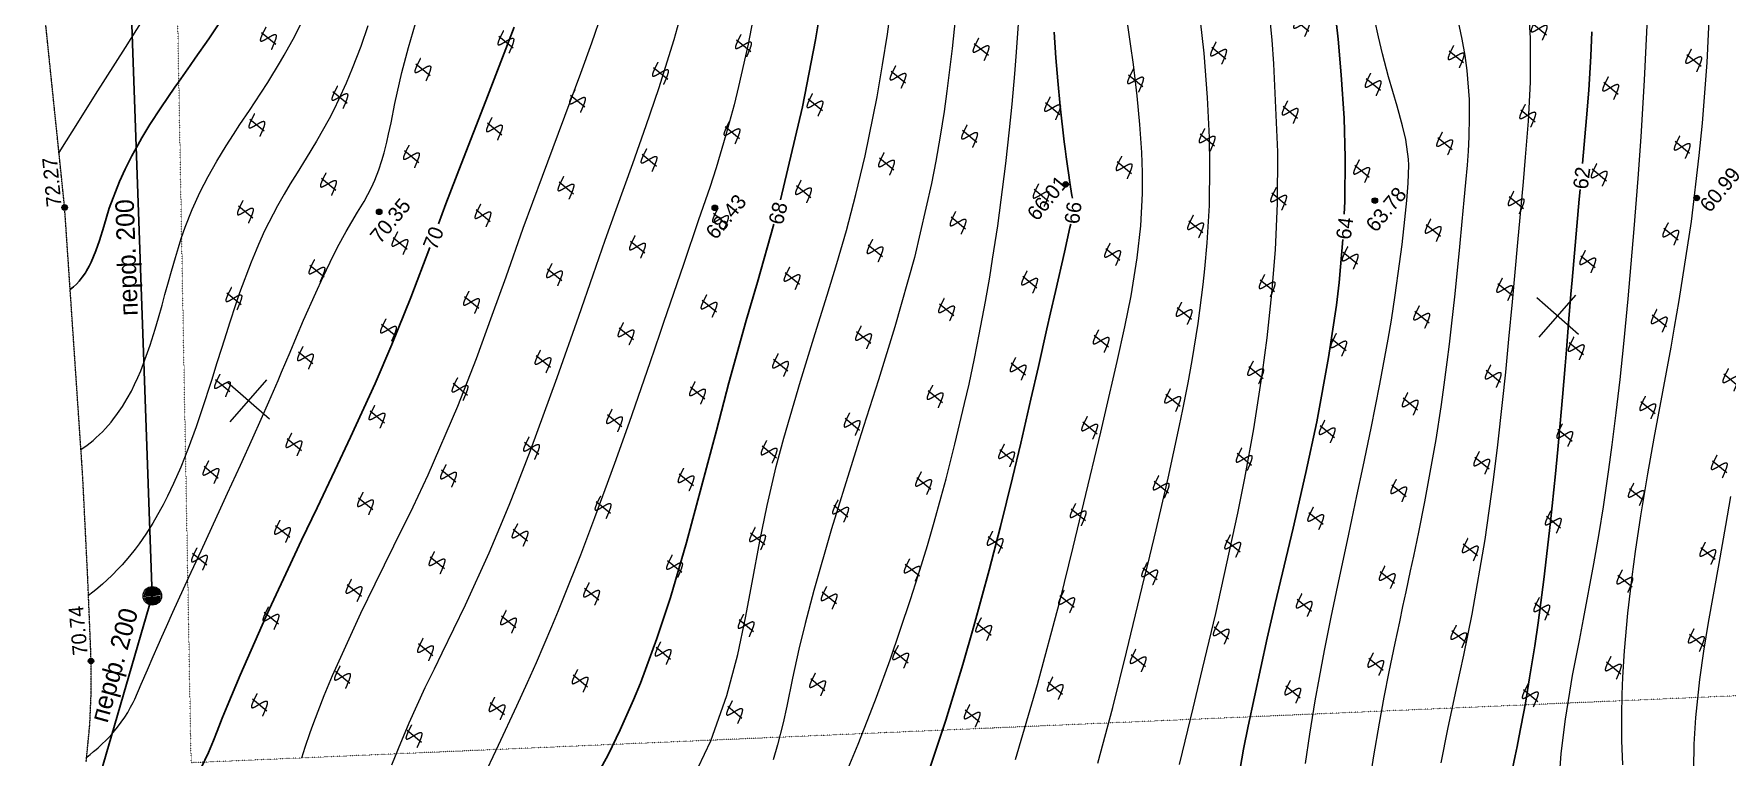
# Model space of a CAD drawing. Header units: millimetres. Extents: x -2893842 to -949497, y -1203244 to 262218.
# Drawn here: x -2344737 to -2253467, y -441709 to -402737 of the extents above; entities that cross this region are included whole.
import ezdxf

# ---------------------------------------------------------------- set-up
doc = ezdxf.new("R2010")
doc.units = ezdxf.units.MM
doc.linetypes.add('g5_05x2', pattern=[3.5, 2.5, -1])
doc.linetypes.add('g5_366', pattern=[0.85, 0.1, -0.75])
doc.layers.get('0').update_dxf_attribs({"lineweight": 5})
for name, color, linetype in [('!!!_ Размеры', 7, 'Continuous'), ('02_сетка', 253, 'Continuous'), ('10_Границы покрытий и угодий', 253, 'Continuous'), ('13_Растительность', 253, 'Continuous'), ('19_Горизонтали', 253, 'Continuous'), ('30_Канализация', 253, 'Continuous'), ('44_Крышки колодцев', 253, 'Continuous'), ('61_Отметки высоты поверхности', 253, 'Continuous')]:
    doc.layers.add(name, color=color, linetype=linetype)
doc.styles.add('LIKE17', font='d431.shx')
doc.styles.add('LIKE32', font='peteri.shx')
doc.styles.add('LIKE36', font='pragmai.shx')
doc.styles.add('Line_GUGK', font='')
doc.styles.get('Line_GUGK').set_extended_font_data('Bm431', italic=True)
doc.linetypes.add('g5_122_d', pattern='A,1,-1,1.5,-0.4,["Др",Line_GUGK,S=1,R=0,X=0,Y=-0.5],-2.4,1.5,-1,4,-1,4,-1,3', length=21.8)

# ---------------------------------------------------------------- blocks, each defined once
blk = doc.blocks.new('g5_117')
h = blk.add_hatch(color=255)
h.paths.add_polyline_path([(-0.299, 0.352), (0.352, -0.299, 0.177899), (0.463, 0, 0.639215)])
h.paths.add_polyline_path([(-0.352, 0.299, 0.177899), (-0.463, 0, 0.639215), (0.299, -0.352)])
at = {"color": 0}
blk.add_lwpolyline([(0.354, -0.354), (-0.354, 0.354)], dxfattribs=at)
blk.add_circle((0, 0), 0.5, dxfattribs=at)
blk = doc.blocks.new('g5_330')
blk.add_hatch(color=0).paths.add_polyline_path([(-0.15, 0, 1), (0.15, 0, 1)])
at = {"color": 0}
blk.add_circle((0, 0), 0.15, dxfattribs=at)
blk = doc.blocks.new('g5_411')
at = {"color": 0, "linetype": 'Continuous', "lineweight": 15}
for points in [[(0.375, 1), (0.365, 0.998), (0.355, 0.996), (0.346, 0.994), (0.336, 0.991), (0.326, 0.989), (0.316, 0.987), (0.307, 0.985), (0.297, 0.983), (0.287, 0.981), (0.277, 0.979), (0.268, 0.976), (0.258, 0.974), (0.248, 0.972), (0.238, 0.97), (0.228, 0.968), (0.219, 0.966), (0.209, 0.963), (0.199, 0.961), (0.189, 0.959), (0.18, 0.957), (0.17, 0.955), (0.16, 0.952), (0.15, 0.95), (0.141, 0.948), (0.131, 0.946), (0.121, 0.943), (0.111, 0.941), (0.102, 0.939), (0.092, 0.937), (0.082, 0.934), (0.073, 0.932), (0.063, 0.93), (0.053, 0.927), (0.043, 0.925), (0.034, 0.923), (0.024, 0.92), (0.014, 0.918), (0.005, 0.915), (-0.005, 0.913), (-0.015, 0.911), (-0.025, 0.908), (-0.034, 0.906), (-0.044, 0.903), (-0.054, 0.901), (-0.063, 0.898), (-0.073, 0.895), (-0.083, 0.893), (-0.092, 0.89), (-0.102, 0.887), (-0.111, 0.885), (-0.121, 0.882), (-0.131, 0.879), (-0.14, 0.876), (-0.15, 0.873), (-0.159, 0.87), (-0.169, 0.867), (-0.178, 0.864), (-0.188, 0.861), (-0.197, 0.858), (-0.207, 0.855), (-0.216, 0.852), (-0.226, 0.849), (-0.235, 0.845), (-0.245, 0.842), (-0.254, 0.838), (-0.263, 0.834), (-0.272, 0.831), (-0.282, 0.827), (-0.291, 0.823), (-0.3, 0.818), (-0.309, 0.814), (-0.318, 0.809), (-0.327, 0.805), (-0.335, 0.799), (-0.344, 0.794), (-0.352, 0.788), (-0.36, 0.782), (-0.367, 0.775), (-0.374, 0.768), (-0.379, 0.76), (-0.383, 0.75), (-0.385, 0.741), (-0.384, 0.731), (-0.38, 0.721), (-0.375, 0.713), (-0.369, 0.705), (-0.361, 0.698), (-0.354, 0.692), (-0.346, 0.686), (-0.337, 0.681), (-0.329, 0.675), (-0.32, 0.67), (-0.312, 0.665), (-0.303, 0.661), (-0.294, 0.656), (-0.285, 0.652), (-0.276, 0.647), (-0.267, 0.643), (-0.258, 0.639), (-0.249, 0.635), (-0.239, 0.631), (-0.23, 0.627), (-0.221, 0.623), (-0.212, 0.619), (-0.202, 0.616), (-0.193, 0.612), (-0.184, 0.608), (-0.174, 0.605), (-0.165, 0.601), (-0.156, 0.597), (-0.146, 0.594), (-0.137, 0.59), (-0.128, 0.587), (-0.118, 0.584), (-0.109, 0.58), (-0.099, 0.577), (-0.09, 0.573), (-0.081, 0.57), (-0.071, 0.567), (-0.062, 0.563), (-0.052, 0.56), (-0.043, 0.556), (-0.034, 0.553), (-0.024, 0.55), (-0.015, 0.546), (-0.005, 0.543), (0.004, 0.54), (0.013, 0.536), (0.023, 0.533), (0.032, 0.53), (0.042, 0.526), (0.051, 0.523), (0.061, 0.519), (0.07, 0.516), (0.079, 0.513), (0.089, 0.509), (0.098, 0.506), (0.108, 0.502), (0.117, 0.499), (0.126, 0.495), (0.136, 0.492), (0.145, 0.488), (0.154, 0.485), (0.164, 0.481), (0.173, 0.477), (0.182, 0.474), (0.191, 0.47), (0.201, 0.466), (0.21, 0.462), (0.219, 0.458), (0.228, 0.454), (0.238, 0.45), (0.247, 0.446), (0.256, 0.442), (0.265, 0.438), (0.274, 0.433), (0.283, 0.429), (0.292, 0.425), (0.301, 0.42), (0.309, 0.415), (0.318, 0.41), (0.327, 0.405), (0.335, 0.4), (0.343, 0.394), (0.351, 0.388), (0.359, 0.382), (0.367, 0.375), (0.374, 0.368), (0.38, 0.36), (0.385, 0.352), (0.39, 0.343), (0.392, 0.333), (0.392, 0.323), (0.391, 0.313), (0.387, 0.304), (0.382, 0.295), (0.377, 0.287), (0.37, 0.279), (0.363, 0.272), (0.356, 0.266), (0.348, 0.259), (0.34, 0.253), (0.332, 0.248), (0.323, 0.242), (0.315, 0.237), (0.306, 0.232), (0.298, 0.227), (0.289, 0.222), (0.28, 0.217), (0.271, 0.213), (0.262, 0.208), (0.253, 0.204), (0.244, 0.2), (0.235, 0.196), (0.226, 0.192), (0.217, 0.188), (0.207, 0.184), (0.198, 0.18), (0.189, 0.176), (0.179, 0.173), (0.17, 0.169), (0.161, 0.165), (0.151, 0.162), (0.142, 0.158), (0.133, 0.155), (0.123, 0.151), (0.114, 0.148), (0.105, 0.145), (0.095, 0.141), (0.086, 0.138), (0.076, 0.135), (0.067, 0.132), (0.057, 0.129), (0.048, 0.125), (0.038, 0.122), (0.029, 0.119), (0.019, 0.116), (0.01, 0.113), (0, 0.11), (-0.009, 0.107), (-0.019, 0.104), (-0.028, 0.101), (-0.038, 0.098), (-0.048, 0.095), (-0.057, 0.092), (-0.067, 0.089), (-0.076, 0.086), (-0.086, 0.083), (-0.095, 0.08), (-0.105, 0.078), (-0.115, 0.075), (-0.124, 0.072), (-0.134, 0.069), (-0.143, 0.066), (-0.153, 0.063), (-0.162, 0.061), (-0.172, 0.058), (-0.182, 0.055), (-0.191, 0.052), (-0.201, 0.049), (-0.21, 0.047), (-0.22, 0.044), (-0.23, 0.041), (-0.239, 0.038), (-0.249, 0.036), (-0.259, 0.033), (-0.268, 0.03), (-0.278, 0.027), (-0.287, 0.025), (-0.297, 0.022), (-0.307, 0.019), (-0.316, 0.017), (-0.326, 0.014), (-0.336, 0.011), (-0.345, 0.008), (-0.355, 0.006), (-0.364, 0.003), (-0.374, 0), (-0.375, 0)], [(0, 1), (0, 0)]]:
    blk.add_lwpolyline(points, dxfattribs=at)
blk = doc.blocks.new('Топо_07.04.17')
at = {"layer": '02_сетка', "color": 3, "linetype": 'Continuous'}
for p, q in [((-438556, -263003), (-436335, -260987)), ((-436437, -263106), (-438454, -260884)), ((-367928, -266423), (-365707, -264406)), ((-365810, -266525), (-367826, -264304))]:
    blk.add_line(p, q, dxfattribs=at)
at = {"layer": '10_Границы покрытий и угодий', "color": 7, "linetype": 'g5_05x2', "lineweight": 20}
blk.add_lwpolyline([(-448331, -280345), (-447907, -278351), (-447640, -276651), (-447426, -274632), (-447129, -270494), (-446782, -265043), (-446118, -250528), (-445844, -223178)], dxfattribs=at)
at = {"layer": '10_Границы покрытий и угодий', "color": 7, "linetype": 'g5_366', "lineweight": 20}
blk.add_lwpolyline([(-442714, -281028), (-434348, -193142), (-392952, -184627), (-355956, -188157), (-336633, -288430)], close=True, dxfattribs=at)
at = {"layer": '19_Горизонтали', "color": 252, "linetype": 'Continuous', "lineweight": 20}
for points in [[(-379667, -289093), (-379330, -287836), (-378835, -286120), (-378421, -284768), (-377997, -283438), (-377505, -281941), (-377133, -280828), (-376865, -280032), (-376604, -279258), (-376235, -278162), (-375977, -277390), (-375565, -276144), (-375054, -274558), (-374073, -271276), (-373607, -269558), (-373374, -268661), (-373013, -267212), (-372783, -266253), (-372562, -265309), (-372174, -263593), (-371633, -261108), (-371351, -259775), (-371110, -258632), (-370919, -257713), (-370734, -256789), (-370595, -256042), (-370466, -255276), (-370319, -254219), (-370226, -253290), (-370168, -251707), (-370187, -250898), (-370241, -250012), (-370370, -248717)], [(-375769, -288621), (-375204, -286861), (-374489, -284749), (-373894, -283001), (-373196, -280858), (-372052, -276929), (-371242, -273794), (-370800, -271953), (-370288, -269707), (-369937, -268104), (-369562, -266348), (-369150, -264374), (-368502, -261230), (-367835, -258020), (-367564, -256705), (-367196, -254806), (-366853, -252723), (-366586, -250360), (-366505, -248887)], [(-369472, -289868), (-369281, -288864), (-368850, -287042), (-368194, -284747), (-367623, -282922), (-367264, -281798), (-366374, -278907), (-365914, -277314), (-365526, -275908), (-365008, -273947), (-364678, -272638), (-364270, -270956), (-363860, -269190), (-363438, -267298), (-362933, -264926), (-362183, -261201), (-361670, -258538), (-361255, -256316), (-360724, -253318), (-360134, -249661)], [(-356368, -247055), (-357281, -252745), (-357912, -255969), (-358277, -257671), (-359097, -261167), (-360224, -265311), (-360636, -266716), (-360948, -267758), (-361346, -269076), (-361662, -270113), (-362400, -272542), (-362952, -274400), (-363586, -276613), (-364094, -278497), (-364428, -279818), (-364877, -281748), (-365284, -283746), (-365528, -285136), (-365673, -286074), (-365819, -287169), (-365965, -288523), (-366068, -289833)], [(-362272, -290499), (-362097, -289170), (-361847, -287740), (-361404, -285730), (-361023, -284250), (-360602, -282744), (-359676, -279646), (-359078, -277653), (-358639, -276128)], [(-407782, -285711), (-406884, -284084), (-406051, -282520), (-405612, -281671), (-404657, -279765), (-403193, -276666), (-402633, -275417), (-401965, -273875), (-401457, -272661), (-400927, -271356), (-400557, -270418), (-399870, -268611), (-399105, -266492), (-398755, -265480), (-398310, -264150), (-397902, -262882), (-397372, -261159), (-396997, -259882), (-396729, -258933), (-396252, -257174), (-395439, -253891), (-395037, -252112), (-394747, -250751), (-394423, -249152), (-394201, -247996), (-393924, -246489)], [(-388083, -247105), (-388052, -248235), (-388028, -249362), (-388014, -251061), (-388038, -252619), (-388109, -254121), (-388195, -255196), (-388325, -256327), (-388611, -258043), (-388998, -259747), (-389553, -261728), (-390074, -263358), (-390701, -265176), (-391690, -267946), (-392011, -268843), (-393335, -272526), (-394179, -274838), (-394862, -276678), (-395287, -277804), (-396929, -281996), (-398559, -285887)], [(-394165, -286566), (-393019, -283660), (-391941, -280793), (-390706, -277407), (-390116, -275784), (-389624, -274424), (-389169, -273158), (-388660, -271722), (-387726, -268984), (-387451, -268140), (-387009, -266737), (-386657, -265564), (-386115, -263623), (-385603, -261569), (-385417, -260742), (-385134, -259355), (-384795, -257378), (-384795, -257378), (-384518, -255216), (-384380, -253745), (-384380, -253745), (-384240, -251588), (-384158, -249192), (-384142, -245657)], [(-380385, -244927), (-380445, -248882), (-380493, -250180), (-380826, -254922), (-381155, -257685), (-381548, -260158), (-381996, -262475), (-382521, -264819), (-382974, -266635), (-383793, -269609), (-384575, -272197), (-385159, -274024), (-386948, -279252), (-387990, -282149), (-388735, -284191), (-389576, -286486), (-389808, -287117)], [(-383039, -287841), (-382627, -286292), (-382131, -284545), (-381768, -283324), (-381330, -281906), (-380775, -280166), (-380228, -278500), (-379439, -276144), (-379076, -275065), (-378655, -273816), (-378144, -272293), (-378144, -272293), (-377484, -270291), (-376747, -267983), (-376034, -265624), (-375746, -264620), (-375384, -263304), (-375384, -263304), (-374959, -261656), (-374711, -260636), (-374406, -259310), (-374189, -258309), (-374007, -257387), (-373878, -256437), (-373855, -256106), (-373879, -255038), (-373961, -254293), (-374139, -253198), (-374416, -251583), (-374599, -250318), (-374715, -249367), (-374810, -248455)], [(-448276, -280086), (-448074, -279964), (-447872, -279837), (-447731, -279744), (-447609, -279660), (-447380, -279494), (-447135, -279302), (-446953, -279151), (-446795, -279011), (-446619, -278848), (-446440, -278671), (-446212, -278429), (-445991, -278176), (-445809, -277948), (-445621, -277693), (-445454, -277445), (-445348, -277278), (-444909, -276521), (-444495, -275793), (-444101, -275107), (-443762, -274525), (-443519, -274109), (-443210, -273584), (-442782, -272862), (-441708, -271072), (-440900, -269740), (-440179, -268553), (-439578, -267565), (-439125, -266819), (-438267, -265398), (-437432, -264001), (-436879, -263063), (-436360, -262172), (-435735, -261084), (-435496, -260662), (-434926, -259648), (-434488, -258869), (-434006, -258020), (-433190, -256619), (-432721, -255847), (-432235, -255076), (-431738, -254321), (-431182, -253524), (-430824, -253034), (-430465, -252563), (-430042, -252021), (-429560, -251329), (-429340, -250956), (-429064, -250426), (-428841, -249939), (-428676, -249540), (-428466, -248988), (-428321, -248579), (-428118, -247973), (-427795, -246977), (-427233, -245347), (-426737, -244057), (-426218, -242811)], [(-428780, -242648), (-429281, -243703), (-429869, -244839), (-430287, -245588), (-430788, -246426), (-431094, -246908), (-431412, -247385), (-432223, -248514), (-432876, -249356), (-433454, -250085), (-433888, -250638), (-434285, -251158), (-434705, -251729), (-435548, -253000), (-435962, -253693), (-436123, -253974), (-436466, -254598), (-437265, -256171), (-437532, -256729), (-437989, -257719), (-438215, -258221), (-438573, -259025), (-438905, -259776), (-439304, -260679), (-439995, -262204), (-440403, -263068), (-440957, -264177), (-441477, -265145), (-441959, -265974), (-442361, -266615), (-442645, -267042), (-442815, -267287), (-443313, -267960), (-443754, -268505), (-444175, -268985), (-444424, -269250), (-444761, -269589), (-444984, -269801), (-445211, -270007), (-445420, -270189), (-445835, -270527), (-446384, -270933), (-446762, -271187), (-446938, -271298), (-447198, -271456)], [(-446716, -263583), (-446358, -263385), (-446358, -263385), (-446011, -263170), (-445847, -263058), (-445633, -262902), (-445462, -262768), (-445269, -262608), (-444934, -262302), (-444823, -262193), (-444535, -261890), (-444235, -261540), (-443923, -261137), (-443660, -260764), (-443446, -260436), (-443228, -260076), (-443036, -259740), (-442374, -258428), (-442002, -257590), (-441757, -257007), (-441490, -256350), (-441273, -255807), (-441008, -255142), (-440784, -254587), (-440488, -253874), (-440269, -253366), (-440061, -252905), (-439778, -252308), (-439309, -251414), (-438765, -250508), (-438246, -249736), (-437685, -248967), (-437090, -248205), (-436631, -247641), (-436224, -247151), (-435636, -246453), (-434919, -245598), (-434481, -245065), (-433668, -244027), (-433429, -243703), (-432758, -242754), (-432215, -241933)], [(-415426, -241822), (-416903, -244940), (-417668, -246483), (-420355, -251765), (-421699, -254447), (-422919, -256938), (-423890, -258917), (-424999, -261131), (-426281, -263575), (-428292, -267074), (-429292, -268685), (-430555, -270660), (-431791, -272579), (-432733, -274066), (-434631, -277230), (-435199, -278254), (-435624, -279054), (-435994, -279779), (-436175, -280146), (-436538, -280906), (-436784, -281444)], [(-431972, -282355), (-431531, -281524), (-430791, -280212), (-429718, -278429), (-429118, -277470), (-428609, -276668), (-427064, -274231), (-425477, -271597), (-424747, -270315), (-424111, -269161), (-423629, -268265), (-422641, -266374), (-420772, -262630), (-419244, -259467), (-418223, -257339), (-417363, -255557), (-416601, -253995), (-415426, -251620), (-414472, -249675), (-413567, -247767), (-412452, -245240), (-412073, -244309)], [(-407899, -243936), (-408527, -245939), (-409288, -248145), (-409642, -249096), (-410260, -250665), (-410984, -252363), (-411450, -253387), (-412239, -255048), (-413325, -257341), (-414735, -260327), (-415004, -260895), (-415719, -262403), (-417191, -265471), (-418219, -267573), (-418897, -268938), (-419616, -270359), (-420605, -272273), (-421054, -273124), (-421304, -273594), (-422131, -275118), (-422590, -275946), (-423624, -277766), (-424225, -278790), (-424940, -279981), (-426172, -281965), (-427250, -283719)], [(-415582, -284362), (-414753, -283009), (-413617, -280682), (-412785, -278544), (-412143, -276632), (-411572, -274792), (-410909, -272621), (-410306, -270757), (-409576, -268727), (-408998, -267246), (-407764, -264301), (-406681, -261832), (-405809, -259853), (-405101, -258214), (-404390, -256504), (-403659, -254635), (-402938, -252633), (-401937, -249542), (-401445, -247864), (-401002, -246241), (-400373, -243735)], [(-397175, -245359), (-397618, -247412), (-398156, -249660), (-398435, -250735), (-398790, -252025), (-399176, -253339), (-399545, -254520), (-400908, -258364), (-402375, -261960), (-403577, -264704), (-404658, -267110), (-405121, -268135), (-405473, -268917), (-407006, -272390), (-408327, -275579), (-408993, -277310), (-409473, -278633), (-409988, -280146), (-410474, -281618), (-410771, -282484), (-411195, -283627), (-411521, -284412)], [(-440839, -240984), (-441897, -242327), (-443793, -244668), (-444816, -245936), (-446089, -247552)]]:
    blk.add_lwpolyline(points, dxfattribs=at)
at = {"layer": '19_Горизонтали', "color": 42, "linetype": 'Continuous', "lineweight": 30}
for points in [[(-426193, -253673), (-425673, -252647), (-424623, -250617), (-422918, -247376), (-420939, -243601)], [(-403896, -242628), (-404878, -246116), (-405984, -249631), (-405984, -249631), (-407741, -254473)], [(-392087, -256148), (-392094, -256008), (-392116, -255533), (-392130, -255174), (-392140, -254895), (-392155, -254408), (-392167, -253905), (-392176, -253459), (-392181, -253096), (-392183, -251149), (-392160, -249778), (-392123, -248541), (-392063, -247149)], [(-376878, -247170), (-376891, -249250), (-376938, -251186), (-377054, -253518), (-377228, -255634), (-377515, -257992), (-377625, -258670)], [(-364562, -257393), (-364063, -254977), (-363780, -253507), (-363465, -251702), (-363266, -250398)], [(-436573, -241433), (-437369, -242375), (-438216, -243336), (-438539, -243697), (-439265, -244511), (-439478, -244751), (-440368, -245779), (-441044, -246602), (-441565, -247275), (-441827, -247629), (-442209, -248172), (-442645, -248837), (-443027, -249473), (-443027, -249473), (-443731, -250839), (-444138, -251780), (-444449, -252503), (-444704, -253038), (-445030, -253623), (-445156, -253817), (-445332, -254059), (-445405, -254151), (-445598, -254373), (-445797, -254569), (-445950, -254700), (-446133, -254839), (-446321, -254961)], [(-442214, -281362), (-441728, -280575), (-441384, -279965), (-441129, -279491), (-440774, -278822), (-440447, -278216), (-439566, -276628), (-437830, -273660), (-437452, -273035), (-436349, -271235), (-435445, -269782), (-434418, -268140), (-433240, -266253), (-432200, -264568), (-430563, -261843), (-429418, -259847), (-428117, -257447), (-426807, -254885)], [(-408237, -255731), (-409470, -258728), (-410303, -260714), (-411612, -263955), (-412567, -266424), (-414840, -272249), (-416040, -275087), (-417011, -277201), (-418169, -279491), (-418638, -280347), (-419530, -281871), (-420341, -283143), (-421302, -284518)], [(-403155, -285752), (-402043, -283336), (-400791, -280461), (-399963, -278469), (-398804, -275559), (-397938, -273294), (-396997, -270756), (-396343, -268948), (-395532, -266671), (-394929, -264956), (-394243, -262993), (-393952, -262158), (-393567, -261053), (-392847, -258992), (-392400, -257716), (-392336, -257534)], [(-372368, -290523), (-371754, -288704), (-371596, -288215), (-371446, -287744), (-370894, -285936), (-370513, -284620), (-370361, -284081), (-370049, -282936), (-369727, -281716), (-369455, -280644), (-369159, -279440), (-368446, -276379), (-367894, -273846), (-367624, -272565), (-367501, -271973), (-367054, -269778), (-366722, -268118), (-366554, -267273), (-366230, -265636), (-365970, -264321), (-365822, -263578), (-364952, -259279), (-364952, -259279), (-364847, -258773)], [(-377856, -260012), (-378319, -262295), (-378600, -263483), (-379332, -266234), (-380364, -269618), (-381247, -272261), (-382267, -275161), (-383683, -279086), (-384332, -280898), (-385889, -285491), (-386263, -286701), (-386560, -287711), (-387085, -289660), (-387391, -290926), (-387515, -291483), (-387675, -292250), (-387897, -293428)]]:
    blk.add_lwpolyline(points, dxfattribs=at)
at = {"layer": '19_Горизонтали', "color": 42, "linetype": 'Continuous', "lineweight": 20}
for points, knots in [([(-454383, -389874, -67200), (-454137, -387191, 4300), (-455719, -384511, 4300), (-455729, -380430, 4300), (-458140, -372692, 4300), (-455385, -363779, 4300), (-460093, -357944, 4300), (-458867, -356238, 4300), (-458173, -350100, 4300), (-461463, -345012, 4300), (-459935, -338231, 4300), (-461183, -337852, 4300), (-460241, -337016, 4300), (-462384, -333341, 4300), (-460514, -327398, 4300), (-464904, -324163, 4300), (-465535, -320762, 4300), (-463181, -320722, 4300), (-461646, -318790, 4300), (-461938, -315813, 4300), (-463828, -311721, 4300), (-461608, -307824, 4300), (-464042, -304799, 4300), (-462311, -302961, 4300), (-464612, -299400, 4300), (-465862, -296470, 4300), (-466708, -292926, 4300), (-464768, -290524, 4300), (-466101, -288427, 4300), (-465858, -286925, 4300), (-465268, -285546, 4300), (-465290, -284061, 4300), (-464969, -282825, 4300), (-464347, -280278, 4300), (-463624, -277342, 4300), (-462193, -275169, 4300), (-459655, -273155, 19420)], [1.578084, 1.578084, 1.578084, 1.578084, 8.025075, 10.651911, 13.59005, 32.528666, 33.895942, 36.353526, 36.918427, 52.712964, 53.824065, 54.488771, 55.485561, 56.076457, 66.406925, 69.982318, 72.127381, 74.265776, 75.315741, 79.274727, 82.25899, 88.615983, 90.656385, 91.219013, 95.603164, 100.223717, 101.807204, 106.228056, 107.286548, 108.825933, 110.524089, 111.781422, 113.206358, 114.340416, 119.664859, 122.1033, 122.1033, 122.1033, 122.1033]), ([(-455306, -373777, -66133), (-455564, -370471, 3800), (-457069, -365397, 4300), (-457029, -359100, 3800), (-458099, -357348, 3800), (-457748, -356861, 3800), (-457062, -350435, 3800), (-460916, -344882, 3800), (-459361, -337481, 3800), (-459269, -337288, 3800), (-459435, -337186, 3800), (-461672, -333213, 3800), (-459323, -326887, 3800), (-463488, -323480, 3800), (-463926, -321234, 3800), (-462352, -321211, 3800), (-460888, -319266, 3800), (-461239, -316242, 3800), (-463134, -311656, 3800), (-461766, -307758, -31404), (-462245, -305289, 3800), (-461888, -303786, 3300), (-463925, -299719, 3800), (-465359, -296561, 3800), (-466134, -292709, 3800), (-463949, -290340, 3800), (-465255, -288169, 3800), (-465080, -287022, 3800), (-464626, -285969, 3800), (-464643, -284834, 3800), (-464398, -283889, 3800), (-463922, -281943, 3800), (-463370, -279700, 3800), (-462277, -278039, 3800), (-459626, -275893, 19420)], [0, 0, 0, 0, 11.443279, 16.854313, 17.244963, 17.94713, 18.10853, 36.964025, 37.233382, 37.394523, 37.636169, 37.779417, 50.209573, 52.577063, 53.997443, 55.413407, 56.108654, 61.109479, 63.358702, 70.863167, 71.334029, 71.463866, 76.717888, 82.255218, 83.084663, 88.342798, 89.151646, 90.327968, 91.625616, 92.586408, 93.675274, 94.541865, 98.610544, 100.473881, 100.473881, 100.473881, 100.473881])]:
    blk.add_open_spline(points, degree=3, knots=knots, dxfattribs=at)
at = {"layer": '30_Канализация', "color": 7, "linetype": 'g5_122_d', "lineweight": 30}
blk.add_lwpolyline([(-451541, -290393), (-443782, -271857), (-440980, -235601), (-436040, -197419)], dxfattribs=at)
at = {"layer": '13_Растительность', "color": 7, "linetype": 'Continuous', "lineweight": 20, "xscale": 999.9999999999995, "yscale": 999.9999999999995, "zscale": 999.9999999999995, "rotation": 43.98139083737546}
for p in [(-433820, -243070, -67200), (-421120, -244711, -67200), (-425734, -245689, -67200), (-408419, -246351, -67200), (-430348, -246668, -67200), (-413033, -247330, -67200), (-434963, -247647, -67200), (-417647, -248308, -67200), (-395718, -247991, -67200), (-400332, -248970, -67200), (-378403, -248653, -67200), (-422262, -249287, -67200), (-404947, -249949, -67200), (-383017, -249631, -67200), (-426876, -250266, -67200), (-409561, -250927, -67200), (-387632, -250610, -67200), (-365702, -250293, -67200), (-431490, -251245, -67200), (-414175, -251906, -67200), (-392246, -251589, -67200), (-370316, -251272, -67200), (-436105, -252224, -67200), (-418790, -252885, -67200), (-396860, -252568, -67200), (-374931, -252250, -67200), (-401475, -253546, -67200), (-379545, -253229, -67200), (-357616, -252912, -67200), (-423404, -253864, -67200), (-406089, -254525, -67200), (-384159, -254208, -67200), (-362230, -253891, -67200), (-428018, -254843, -67200), (-410703, -255504, -67200), (-388774, -255187, -67200), (-366844, -254869, -67200), (-432633, -255821, -67200), (-415317, -256483, -67200), (-393388, -256165, -67200), (-371459, -255848, -67200), (-437247, -256800, -67200), (-419932, -257462, -67200), (-398002, -257144, -67200), (-376073, -256827, -67200), (-402617, -258123, -67200), (-380687, -257806, -67200), (-358758, -257488, -67200), (-424546, -258440, -67200), (-407231, -259102, -67200), (-385302, -258785, -67200), (-363372, -258467, -67200), (-429160, -259419, -67200), (-411845, -260081, -67200), (-389916, -259763, -67200), (-367987, -259446, -67200), (-433775, -260398, -67200), (-416460, -261059, -67200), (-394530, -260742, -67200), (-372601, -260425, -67200), (-438389, -261377, -67200), (-399145, -261721, -67200), (-377215, -261404, -67200), (-421074, -262038, -67200), (-403759, -262700, -67200), (-381829, -262382, -67200), (-359900, -262065, -67200), (-425688, -263017, -67200), (-408373, -263678, -67200), (-386444, -263361, -67200), (-364514, -263044, -67200), (-430303, -263996, -67200), (-412988, -264657, -67200), (-391058, -264340, -67200), (-369129, -264023, -67200), (-434917, -264975, -67200), (-417602, -265636, -67200), (-395672, -265319, -67200), (-373743, -265001, -67200), (-439531, -265953, -67200), (-400287, -266297, -67200), (-378357, -265980, -67200), (-422216, -266615, -67200), (-404901, -267276, -67200), (-382972, -266959, -67200), (-361042, -266642, -67200), (-426831, -267594, -67200), (-409515, -268255, -67200), (-387586, -267938, -67200), (-365657, -267620, -67200), (-431445, -268572, -67200), (-414130, -269234, -67200), (-392200, -268917, -67200), (-370271, -268599, -67200), (-436059, -269551, -67200), (-418744, -270213, -67200), (-396815, -269895, -67200), (-374885, -269578, -67200), (-357570, -270239, -67200), (-440673, -270530, -67200), (-401429, -270874, -67200), (-379500, -270557, -67200), (-423358, -271191, -67200), (-406043, -271853, -67200), (-384114, -271536, -67200), (-362184, -271218, -67200), (-427973, -272170, -67200), (-410658, -272832, -67200), (-388728, -272514, -67200), (-366799, -272197, -67200), (-432587, -273149, -67200), (-415272, -273810, -67200), (-393343, -273493, -67200), (-371413, -273176, -67200), (-437201, -274128, -67200), (-419886, -274789, -67200), (-397957, -274472, -67200), (-376027, -274155, -67200), (-402571, -275451, -67200), (-380642, -275133, -67200), (-358712, -274816, -67200), (-424501, -275768, -67200), (-407186, -276430, -67200), (-385256, -276112, -67200), (-363327, -275795, -67200), (-429115, -276747, -67200), (-411800, -277408, -67200), (-389870, -277091, -67200), (-367941, -276774, -67200), (-433729, -277726, -67200), (-416414, -278387, -67200), (-394485, -278070, -67200), (-372555, -277752, -67200), (-438344, -278704, -67200), (-421028, -279366, -67200), (-399099, -279049, -67200), (-377170, -278731, -67200), (-403713, -280027, -67200), (-381784, -279710, -67200), (-359855, -279393, -67200), (-425643, -280345, -67200), (-408328, -281006, -67200), (-386398, -280689, -67200), (-364469, -280371, -67200), (-430257, -281323, -67200), (-412942, -281985, -67200), (-391013, -281668, -67200), (-369083, -281350, -67200), (-395627, -282646, -67200), (-373698, -282329, -67200), (-400241, -283625, -67200), (-378312, -283308, -67200), (-382926, -284287, -67200), (-360997, -283969, -67200), (-365611, -284948, -67200), (-370225, -285927, -67200)]:
    blk.add_blockref('g5_411', p, dxfattribs=at)
at = {"layer": '44_Крышки колодцев', "color": 7, "linetype": 'Continuous', "lineweight": 20, "xscale": 999.9999999999995, "yscale": 999.9999999999995, "zscale": 999.9999999999995, "rotation": 43.98139083737546}
blk.add_blockref('g5_117', (-443782, -271857, -67200), dxfattribs=at)
at = {"layer": '61_Отметки высоты поверхности', "color": 7, "linetype": 'Continuous', "lineweight": 20, "xscale": 999.9999999999995, "yscale": 999.9999999999995, "zscale": 999.9999999999995, "rotation": 43.98139083737546}
for p in [(-446118, -250528, -67200), (-429300, -252673, -67200), (-411300, -254498, -67200), (-392363, -255373, -67200), (-375902, -258119, -67200), (-358648, -259936, -67200), (-447461, -274972, -67200)]:
    blk.add_blockref('g5_330', p, dxfattribs=at)
at = {"layer": '19_Горизонтали', "color": 42, "linetype": 'Continuous', "lineweight": 15, "style": 'LIKE36'}
for s, rotation, p in [('70', 62.22148, (-426479, -255120, -33200)), ('68', 69.81297, (-407775, -255866, -33200)), ('66', 76.05242, (-391896, -257613, -33200)), ('62', 76.05242, (-364444, -258841, -33200)), ('64', 76.05242, (-377442, -260092, -33200))]:
    blk.add_text(s, height=800, rotation=rotation, dxfattribs=at).set_placement(p)
at = {"layer": '30_Канализация', "color": 7, "linetype": 'Continuous', "lineweight": 15, "style": 'LIKE32'}
for rotation, p in [(85.62109, (-442850, -256759, -67200)), (68.13029, (-446964, -278433, -67200))]:
    blk.add_text('перф. 200', height=1000, rotation=rotation, dxfattribs=at).set_placement(p)
at = {"layer": '61_Отметки высоты поверхности', "color": 7, "linetype": 'Continuous', "lineweight": 15, "style": 'LIKE17'}
for s, rotation, p in [('72.27', 88.9735, (-446274, -250440, 19420)), ('70.35', 43.98139, (-429443, -254430, -46700)), ('68.43', 43.98139, (-411442, -256256, -46700)), ('66.01', 43.98139, (-394115, -257211, -46700)), ('63.78', 43.98139, (-376044, -259876, -46700)), ('60.99', 43.98139, (-358035, -260846, -46700)), ('70.74', 88.9735, (-447594, -274616, 19420))]:
    blk.add_text(s, height=800, rotation=rotation, dxfattribs=at).set_placement(p)

msp = doc.modelspace()

# ---------------------------------------------------------------- block references
at = {"layer": '!!!_ Размеры', "color": 1, "lineweight": 0, "rotation": 6.471407436947433}
msp.add_blockref('Топо_07.04.17', (-1928038.79367, -112877.83782), dxfattribs=at)

doc.saveas('drawing.dxf')
